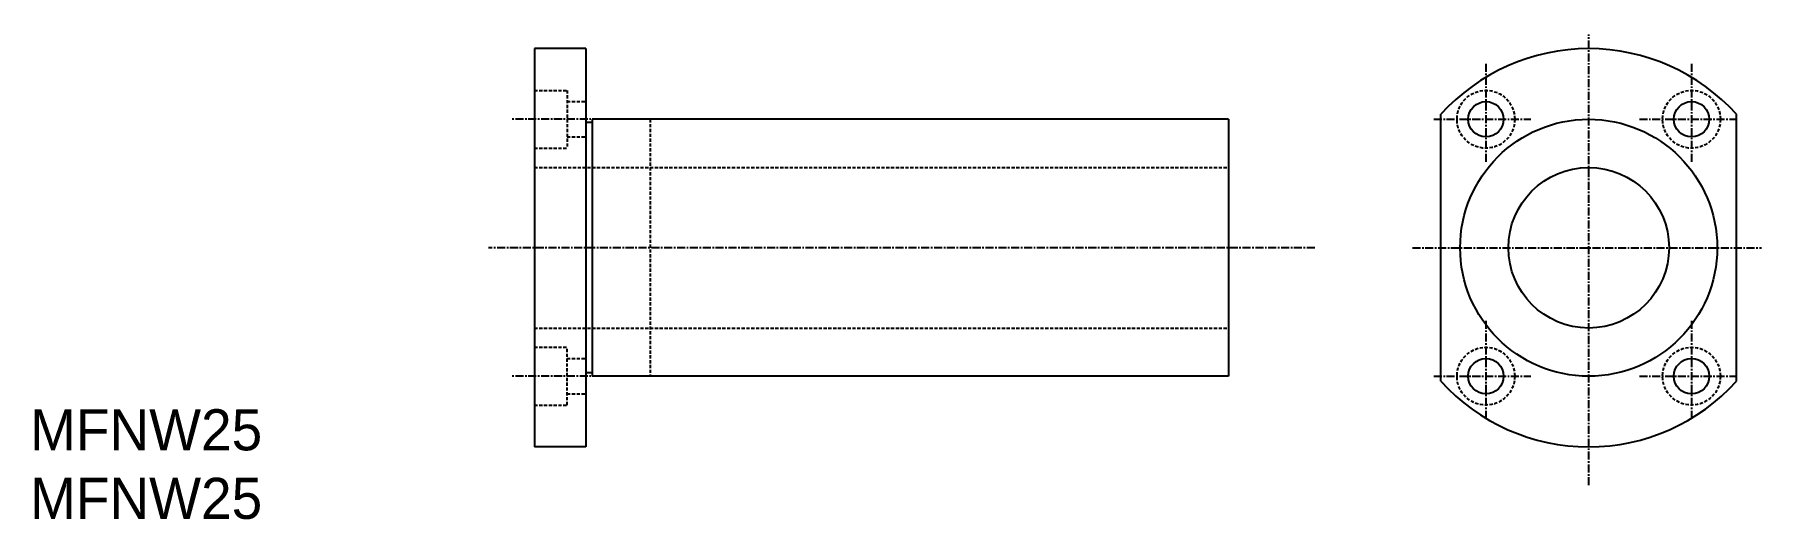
# Model space of a CAD drawing. Extents: x 11 to 279, y 10 to 85.
import ezdxf

# ---------------------------------------------------------------- set-up
doc = ezdxf.new("R2010")
doc.units = 0
doc.linetypes.add('CENTER', pattern=[2, 1.25, -0.25, 0.25, -0.25])
doc.linetypes.add('DASHED', pattern=[0.75, 0.5, -0.25])
doc.layers.get('0').update_dxf_attribs({"linetype": 'CONTINUOUS'})
doc.layers.add('CENTER', color=1, linetype='CENTER')

msp = doc.modelspace()

# ---------------------------------------------------------------- linework, layer by layer
at = {"color": 7, "linetype": 'CONTINUOUS'}
for p, q in [((88.48, 83.22), (88.48, 21.22)), ((96.48, 83.22), (88.48, 83.22)), ((96.48, 83.22), (96.48, 21.22)), ((229.56, 31.44), (229.56, 73.01)), ((275.56, 31.44), (275.56, 73.01)), ((97.48, 71.72), (96.48, 71.72)), ((97.48, 72.22), (97.48, 32.22)), ((196.48, 72.22), (97.48, 72.22)), ((196.48, 72.22), (196.48, 32.22)), ((97.48, 32.72), (96.48, 32.72)), ((196.48, 32.22), (97.48, 32.22)), ((96.48, 21.22), (88.48, 21.22))]:
    msp.add_line(p, q, dxfattribs=at)
at = {"color": 3, "linetype": 'DASHED'}
for p, q in [((88.48, 76.72), (93.58, 76.72)), ((93.58, 76.72), (93.58, 67.72)), ((93.58, 74.97), (96.48, 74.97)), ((106.48, 72.22), (106.48, 32.22)), ((88.48, 67.72), (93.58, 67.72)), ((93.58, 69.47), (96.48, 69.47)), ((88.48, 64.72), (196.48, 64.72)), ((88.48, 39.72), (196.48, 39.72)), ((88.48, 36.72), (93.58, 36.72)), ((93.58, 27.72), (93.58, 36.72)), ((93.58, 34.97), (96.48, 34.97)), ((88.48, 27.72), (93.58, 27.72)), ((93.58, 29.47), (96.48, 29.47))]:
    msp.add_line(p, q, dxfattribs=at)
for centre in [(236.56, 72.22), (268.56, 72.22), (236.56, 32.22), (268.56, 32.22)]:
    msp.add_circle(centre, 4.5, dxfattribs=at)
at = {"color": 7, "linetype": 'CONTINUOUS'}
for centre, radius in [((236.56, 72.22), 2.75), ((268.56, 72.22), 2.75), ((252.56, 52.22), 20), ((252.56, 52.22), 12.5), ((236.56, 32.22), 2.75), ((268.56, 32.22), 2.75)]:
    msp.add_circle(centre, radius, dxfattribs=at)
for start, end in [(42.1034, 137.8966), (222.1034, 317.8966)]:
    msp.add_arc((252.56, 52.22), 31, start, end, dxfattribs=at)
at = {"layer": 'CENTER', "color": 1, "linetype": 'CENTER'}
for p, q in [((252.56, 15.23), (252.56, 85.42)), ((236.56, 80.85), (236.56, 65.38)), ((268.56, 80.85), (268.56, 65.38)), ((98.79, 72.22), (84.82, 72.22)), ((228.45, 72.22), (243.54, 72.22)), ((260.45, 72.22), (275.54, 72.22)), ((209.94, 52.22), (81.35, 52.22)), ((225.13, 52.22), (279.44, 52.22)), ((236.56, 40.85), (236.56, 25.38)), ((268.56, 40.85), (268.56, 25.38)), ((98.79, 32.22), (84.82, 32.22)), ((228.45, 32.22), (243.54, 32.22)), ((260.45, 32.22), (275.54, 32.22))]:
    msp.add_line(p, q, dxfattribs=at)

# ---------------------------------------------------------------- texts
at = {"color": 7, "linetype": 'CONTINUOUS'}
for p in [(10, 20.67), (10, 10)]:
    msp.add_text('MFNW25', height=6.4, dxfattribs=at).set_placement(p)

doc.saveas('drawing.dxf')
